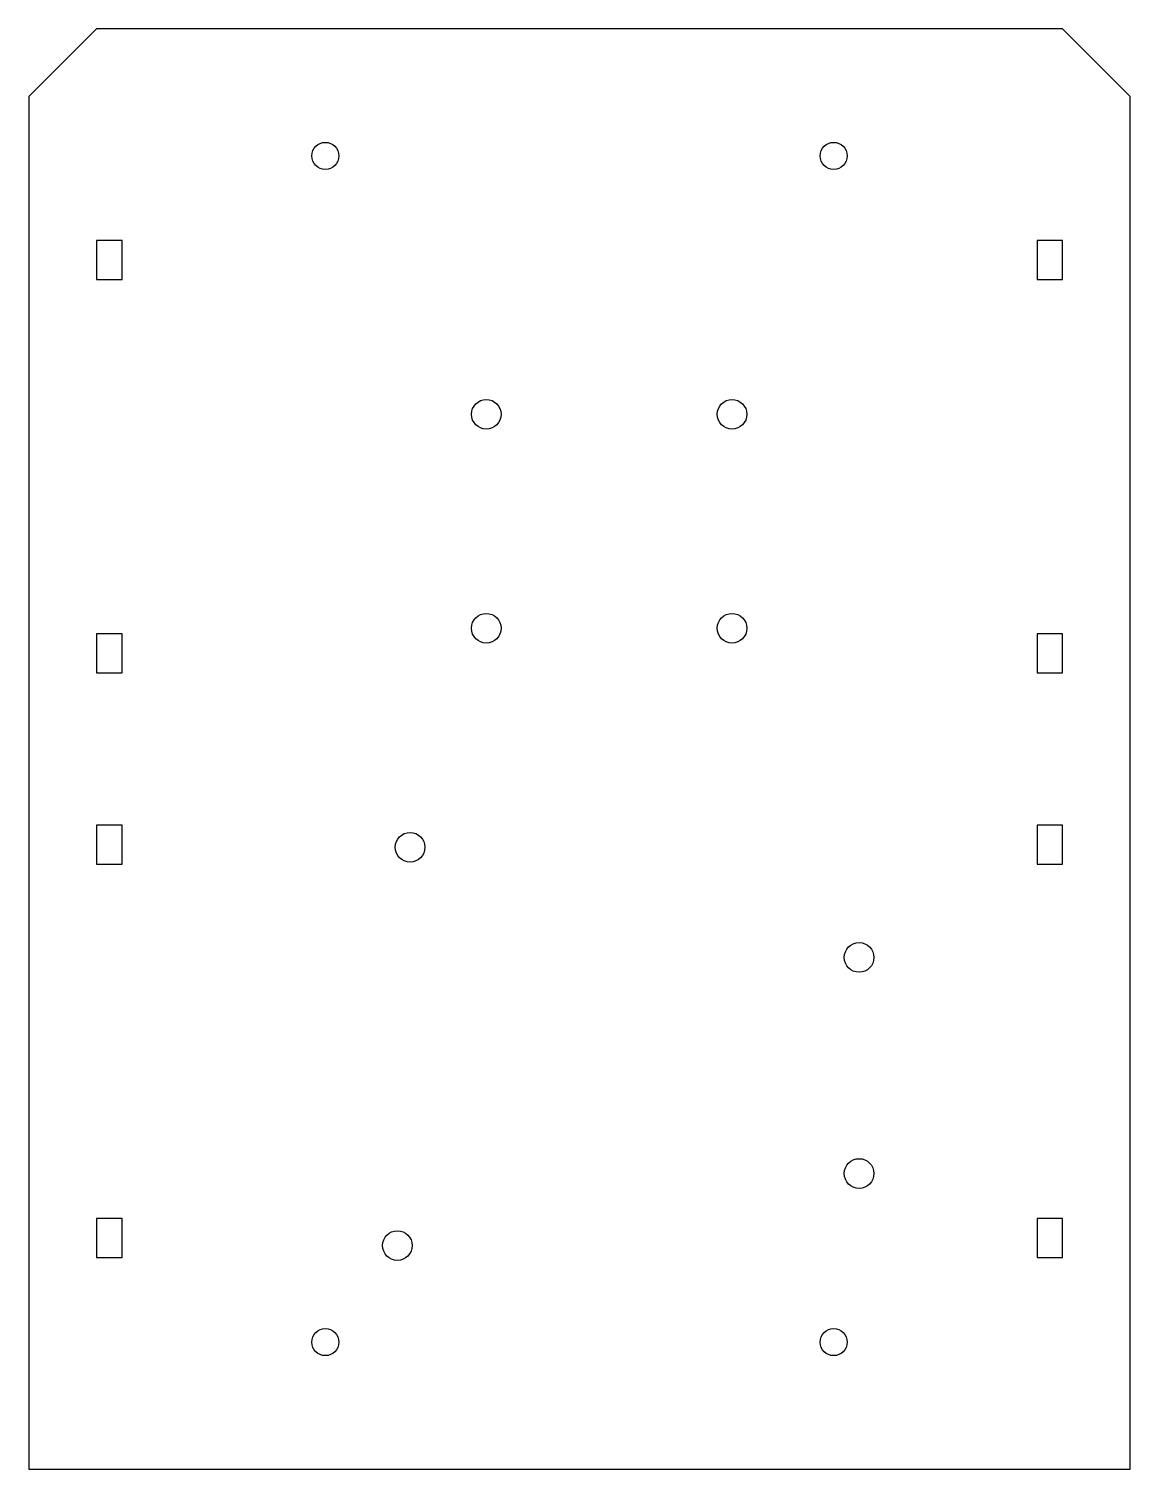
# Model space of a CAD drawing. Header units: millimetres. Extents: x 75.7 to 140.7, y 133.3 to 218.3.
import ezdxf

# ---------------------------------------------------------------- set-up
doc = ezdxf.new("R2010")
doc.units = ezdxf.units.MM

msp = doc.modelspace()

# ---------------------------------------------------------------- linework, layer by layer
at = {"color": 7, "linetype": 'Continuous', "lineweight": 25}
for p, q in [((79.688, 218.272), (75.688, 214.272)), ((136.688, 218.272), (79.688, 218.272)), ((140.688, 214.272), (136.688, 218.272)), ((75.688, 214.272), (75.688, 133.272)), ((140.688, 133.272), (140.688, 214.272)), ((81.188, 205.772), (79.688, 205.772)), ((79.688, 205.772), (79.688, 203.472)), ((81.188, 203.472), (81.188, 205.772)), ((136.688, 205.772), (135.188, 205.772)), ((135.188, 205.772), (135.188, 203.472)), ((136.688, 203.472), (136.688, 205.772)), ((79.688, 203.472), (81.188, 203.472)), ((135.188, 203.472), (136.688, 203.472)), ((81.188, 182.572), (79.688, 182.572)), ((79.688, 182.572), (79.688, 180.272)), ((81.188, 180.272), (81.188, 182.572)), ((136.688, 182.572), (135.188, 182.572)), ((135.188, 182.572), (135.188, 180.272)), ((136.688, 180.272), (136.688, 182.572)), ((79.688, 180.272), (81.188, 180.272)), ((135.188, 180.272), (136.688, 180.272)), ((81.188, 171.272), (79.688, 171.272)), ((79.688, 171.272), (79.688, 168.972)), ((81.188, 168.972), (81.188, 171.272)), ((136.688, 171.272), (135.188, 171.272)), ((135.188, 171.272), (135.188, 168.972)), ((136.688, 168.972), (136.688, 171.272)), ((79.688, 168.972), (81.188, 168.972)), ((135.188, 168.972), (136.688, 168.972)), ((81.188, 148.072), (79.688, 148.072)), ((79.688, 148.072), (79.688, 145.772)), ((81.188, 145.772), (81.188, 148.072)), ((136.688, 148.072), (135.188, 148.072)), ((135.188, 148.072), (135.188, 145.772)), ((136.688, 145.772), (136.688, 148.072)), ((79.688, 145.772), (81.188, 145.772)), ((135.188, 145.772), (136.688, 145.772)), ((75.688, 133.272), (140.688, 133.272))]:
    msp.add_line(p, q, dxfattribs=at)
for centre, radius in [((93.188, 210.772), 0.8), ((123.188, 210.772), 0.8), ((102.688, 195.522), 0.875), ((117.188, 195.522), 0.875), ((102.688, 182.897), 0.875), ((117.188, 182.897), 0.875), ((98.188, 169.97), 0.875), ((124.688, 163.47), 0.875), ((124.688, 150.72), 0.875), ((97.438, 146.47), 0.875), ((93.188, 140.772), 0.8), ((123.188, 140.772), 0.8)]:
    msp.add_circle(centre, radius, dxfattribs=at)

doc.saveas('drawing.dxf')
